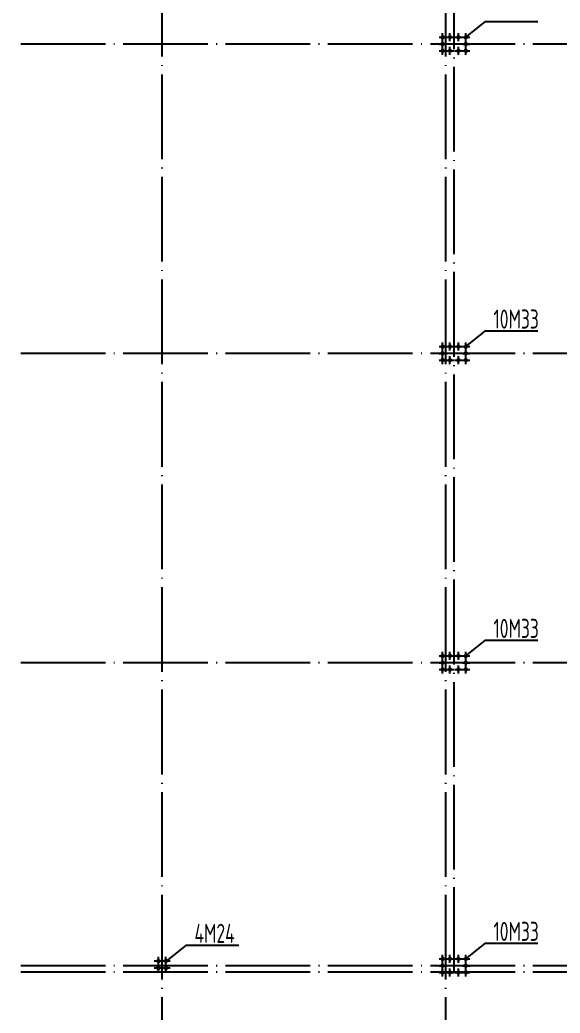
# Model space of a CAD drawing. Extents: x 69728788 to 150163257, y 20675998 to 43663798.
# Drawn here: x 75071560 to 75084325, y 21593783 to 21617223 of the extents above; entities that cross this region are included whole.
import ezdxf

# ---------------------------------------------------------------- set-up
doc = ezdxf.new("R2010")
doc.units = 0
doc.header["$LTSCALE"] = 1000
doc.header["$MEASUREMENT"] = 0
doc.linetypes.add('DOTE', pattern=[2.42, 2, -0.2, 0.02, -0.2])
for name, color, linetype in [('10', 7, 'CONTINUOUS'), ('DOTE', 251, 'DOTE'), ('WALL', 4, 'CONTINUOUS')]:
    doc.layers.add(name, color=color, linetype=linetype)
doc.styles.add('TSSD_Rein', font='atssdeng.shx', dxfattribs={"width": 0.7, "bigfont": 'atssdchn.shx'})

msp = doc.modelspace()

# ---------------------------------------------------------------- linework, layer by layer
at = {"layer": '10'}
for p, q in [((75081547.4, 21616717.8), (75081547.4, 21616907.9)), ((75081547.4, 21616717.8), (75081547.4, 21616907.9)), ((75081547.4, 21616717.8), (75081547.4, 21616907.9)), ((75081547.4, 21616717.8), (75081547.4, 21616907.9)), ((75081722.4, 21616717.8), (75081722.4, 21616907.9)), ((75081722.4, 21616717.8), (75081722.4, 21616907.9)), ((75081722.4, 21616717.8), (75081722.4, 21616907.9)), ((75081722.4, 21616717.8), (75081722.4, 21616907.9)), ((75081922.4, 21616717.8), (75081922.4, 21616907.9)), ((75081922.4, 21616717.8), (75081922.4, 21616907.9)), ((75081922.4, 21616717.8), (75081922.4, 21616907.9)), ((75081922.4, 21616717.8), (75081922.4, 21616907.9)), ((75082097.4, 21616717.8), (75082097.4, 21616907.9)), ((75082097.4, 21616717.8), (75082097.4, 21616907.9)), ((75082097.4, 21616717.8), (75082097.4, 21616907.9)), ((75082097.4, 21616717.8), (75082097.4, 21616907.9)), ((75081465, 21616812.9), (75081561, 21616812.9)), ((75081465, 21616812.9), (75081561, 21616812.9)), ((75081465, 21616812.9), (75081561, 21616812.9)), ((75081465, 21616812.9), (75081561, 21616812.9)), ((75081465, 21616652.9), (75081561, 21616652.9)), ((75081465, 21616652.9), (75081561, 21616652.9)), ((75081465, 21616652.9), (75081561, 21616652.9)), ((75081465, 21616652.9), (75081561, 21616652.9)), ((75081547.4, 21616812.9), (75081643.4, 21616812.9)), ((75081547.4, 21616812.9), (75081643.4, 21616812.9)), ((75081547.4, 21616812.9), (75081643.4, 21616812.9)), ((75081547.4, 21616812.9), (75081643.4, 21616812.9)), ((75081547.4, 21616557.8), (75081547.4, 21616747.9)), ((75081547.4, 21616557.8), (75081547.4, 21616747.9)), ((75081547.4, 21616557.8), (75081547.4, 21616747.9)), ((75081547.4, 21616557.8), (75081547.4, 21616747.9)), ((75081547.4, 21616652.9), (75081643.4, 21616652.9)), ((75081547.4, 21616652.9), (75081643.4, 21616652.9)), ((75081547.4, 21616652.9), (75081643.4, 21616652.9)), ((75081547.4, 21616652.9), (75081643.4, 21616652.9)), ((75081645, 21616812.9), (75081736, 21616812.9)), ((75081645, 21616812.9), (75081736, 21616812.9)), ((75081645, 21616812.9), (75081736, 21616812.9)), ((75081645, 21616812.9), (75081736, 21616812.9)), ((75081722.4, 21616812.9), (75081818.4, 21616812.9)), ((75081722.4, 21616812.9), (75081818.4, 21616812.9)), ((75081722.4, 21616812.9), (75081818.4, 21616812.9)), ((75081722.4, 21616812.9), (75081818.4, 21616812.9)), ((75081840, 21616812.9), (75081936, 21616812.9)), ((75081840, 21616812.9), (75081936, 21616812.9)), ((75081840, 21616812.9), (75081936, 21616812.9)), ((75081840, 21616812.9), (75081936, 21616812.9)), ((75081922.4, 21616812.9), (75082013.4, 21616812.9)), ((75081922.4, 21616812.9), (75082013.4, 21616812.9)), ((75081922.4, 21616812.9), (75082013.4, 21616812.9)), ((75081922.4, 21616812.9), (75082013.4, 21616812.9)), ((75082015, 21616812.9), (75082111, 21616812.9)), ((75082015, 21616812.9), (75082111, 21616812.9)), ((75082015, 21616812.9), (75082111, 21616812.9)), ((75082015, 21616812.9), (75082111, 21616812.9)), ((75082015, 21616652.9), (75082111, 21616652.9)), ((75082015, 21616652.9), (75082111, 21616652.9)), ((75082015, 21616652.9), (75082111, 21616652.9)), ((75082015, 21616652.9), (75082111, 21616652.9)), ((75082097.4, 21616812.9), (75082193.4, 21616812.9)), ((75082097.4, 21616812.9), (75082193.4, 21616812.9)), ((75082097.4, 21616812.9), (75082193.4, 21616812.9)), ((75082097.4, 21616812.9), (75082193.4, 21616812.9)), ((75082097.4, 21616557.8), (75082097.4, 21616747.9)), ((75082097.4, 21616557.8), (75082097.4, 21616747.9)), ((75082097.4, 21616557.8), (75082097.4, 21616747.9)), ((75082097.4, 21616557.8), (75082097.4, 21616747.9)), ((75082097.4, 21616652.9), (75082193.4, 21616652.9)), ((75082097.4, 21616652.9), (75082193.4, 21616652.9)), ((75082097.4, 21616652.9), (75082193.4, 21616652.9)), ((75082097.4, 21616652.9), (75082193.4, 21616652.9)), ((75081465, 21616492.9), (75081561, 21616492.9)), ((75081465, 21616492.9), (75081561, 21616492.9)), ((75081465, 21616492.9), (75081561, 21616492.9)), ((75081465, 21616492.9), (75081561, 21616492.9)), ((75081547.4, 21616397.8), (75081547.4, 21616587.9)), ((75081547.4, 21616397.8), (75081547.4, 21616587.9)), ((75081547.4, 21616397.8), (75081547.4, 21616587.9)), ((75081547.4, 21616397.8), (75081547.4, 21616587.9)), ((75081547.4, 21616492.9), (75081643.4, 21616492.9)), ((75081547.4, 21616492.9), (75081643.4, 21616492.9)), ((75081547.4, 21616492.9), (75081643.4, 21616492.9)), ((75081547.4, 21616492.9), (75081643.4, 21616492.9)), ((75081645, 21616492.9), (75081736, 21616492.9)), ((75081645, 21616492.9), (75081736, 21616492.9)), ((75081645, 21616492.9), (75081736, 21616492.9)), ((75081645, 21616492.9), (75081736, 21616492.9)), ((75081722.4, 21616397.8), (75081722.4, 21616587.9)), ((75081722.4, 21616397.8), (75081722.4, 21616587.9)), ((75081722.4, 21616397.8), (75081722.4, 21616587.9)), ((75081722.4, 21616397.8), (75081722.4, 21616587.9)), ((75081722.4, 21616492.9), (75081818.4, 21616492.9)), ((75081722.4, 21616492.9), (75081818.4, 21616492.9)), ((75081722.4, 21616492.9), (75081818.4, 21616492.9)), ((75081722.4, 21616492.9), (75081818.4, 21616492.9)), ((75081840, 21616492.9), (75081936, 21616492.9)), ((75081840, 21616492.9), (75081936, 21616492.9)), ((75081840, 21616492.9), (75081936, 21616492.9)), ((75081840, 21616492.9), (75081936, 21616492.9)), ((75081922.4, 21616397.8), (75081922.4, 21616587.9)), ((75081922.4, 21616397.8), (75081922.4, 21616587.9)), ((75081922.4, 21616397.8), (75081922.4, 21616587.9)), ((75081922.4, 21616397.8), (75081922.4, 21616587.9)), ((75081922.4, 21616492.9), (75082013.4, 21616492.9)), ((75081922.4, 21616492.9), (75082013.4, 21616492.9)), ((75081922.4, 21616492.9), (75082013.4, 21616492.9)), ((75081922.4, 21616492.9), (75082013.4, 21616492.9)), ((75082015, 21616492.9), (75082111, 21616492.9)), ((75082015, 21616492.9), (75082111, 21616492.9)), ((75082015, 21616492.9), (75082111, 21616492.9)), ((75082015, 21616492.9), (75082111, 21616492.9)), ((75082097.4, 21616397.8), (75082097.4, 21616587.9)), ((75082097.4, 21616397.8), (75082097.4, 21616587.9)), ((75082097.4, 21616397.8), (75082097.4, 21616587.9)), ((75082097.4, 21616397.8), (75082097.4, 21616587.9)), ((75082097.4, 21616492.9), (75082193.4, 21616492.9)), ((75082097.4, 21616492.9), (75082193.4, 21616492.9)), ((75082097.4, 21616492.9), (75082193.4, 21616492.9)), ((75082097.4, 21616492.9), (75082193.4, 21616492.9)), ((75081547.4, 21609417.8), (75081547.4, 21609607.9)), ((75081547.4, 21609417.8), (75081547.4, 21609607.9)), ((75081547.4, 21609417.8), (75081547.4, 21609607.9)), ((75081547.4, 21609417.8), (75081547.4, 21609607.9)), ((75081722.4, 21609417.8), (75081722.4, 21609607.9)), ((75081722.4, 21609417.8), (75081722.4, 21609607.9)), ((75081722.4, 21609417.8), (75081722.4, 21609607.9)), ((75081722.4, 21609417.8), (75081722.4, 21609607.9)), ((75081922.4, 21609417.8), (75081922.4, 21609607.9)), ((75081922.4, 21609417.8), (75081922.4, 21609607.9)), ((75081922.4, 21609417.8), (75081922.4, 21609607.9)), ((75081922.4, 21609417.8), (75081922.4, 21609607.9)), ((75082097.4, 21609417.8), (75082097.4, 21609607.9)), ((75082097.4, 21609417.8), (75082097.4, 21609607.9)), ((75082097.4, 21609417.8), (75082097.4, 21609607.9)), ((75082097.4, 21609417.8), (75082097.4, 21609607.9)), ((75081465, 21609512.9), (75081561, 21609512.9)), ((75081465, 21609512.9), (75081561, 21609512.9)), ((75081465, 21609512.9), (75081561, 21609512.9)), ((75081465, 21609512.9), (75081561, 21609512.9)), ((75081547.4, 21609512.9), (75081643.4, 21609512.9)), ((75081547.4, 21609512.9), (75081643.4, 21609512.9)), ((75081547.4, 21609512.9), (75081643.4, 21609512.9)), ((75081547.4, 21609512.9), (75081643.4, 21609512.9)), ((75081547.4, 21609257.8), (75081547.4, 21609447.9)), ((75081547.4, 21609257.8), (75081547.4, 21609447.9)), ((75081547.4, 21609257.8), (75081547.4, 21609447.9)), ((75081547.4, 21609257.8), (75081547.4, 21609447.9)), ((75081645, 21609512.9), (75081736, 21609512.9)), ((75081645, 21609512.9), (75081736, 21609512.9)), ((75081645, 21609512.9), (75081736, 21609512.9)), ((75081645, 21609512.9), (75081736, 21609512.9)), ((75081722.4, 21609512.9), (75081818.4, 21609512.9)), ((75081722.4, 21609512.9), (75081818.4, 21609512.9)), ((75081722.4, 21609512.9), (75081818.4, 21609512.9)), ((75081722.4, 21609512.9), (75081818.4, 21609512.9)), ((75081840, 21609512.9), (75081936, 21609512.9)), ((75081840, 21609512.9), (75081936, 21609512.9)), ((75081840, 21609512.9), (75081936, 21609512.9)), ((75081840, 21609512.9), (75081936, 21609512.9)), ((75081922.4, 21609512.9), (75082013.4, 21609512.9)), ((75081922.4, 21609512.9), (75082013.4, 21609512.9)), ((75081922.4, 21609512.9), (75082013.4, 21609512.9)), ((75081922.4, 21609512.9), (75082013.4, 21609512.9)), ((75082015, 21609512.9), (75082111, 21609512.9)), ((75082015, 21609512.9), (75082111, 21609512.9)), ((75082015, 21609512.9), (75082111, 21609512.9)), ((75082015, 21609512.9), (75082111, 21609512.9)), ((75082097.4, 21609512.9), (75082193.4, 21609512.9)), ((75082097.4, 21609512.9), (75082193.4, 21609512.9)), ((75082097.4, 21609512.9), (75082193.4, 21609512.9)), ((75082097.4, 21609512.9), (75082193.4, 21609512.9)), ((75082097.4, 21609257.8), (75082097.4, 21609447.9)), ((75082097.4, 21609257.8), (75082097.4, 21609447.9)), ((75082097.4, 21609257.8), (75082097.4, 21609447.9)), ((75082097.4, 21609257.8), (75082097.4, 21609447.9)), ((75081465, 21609352.9), (75081561, 21609352.9)), ((75081465, 21609352.9), (75081561, 21609352.9)), ((75081465, 21609352.9), (75081561, 21609352.9)), ((75081465, 21609352.9), (75081561, 21609352.9)), ((75081465, 21609192.9), (75081561, 21609192.9)), ((75081465, 21609192.9), (75081561, 21609192.9)), ((75081465, 21609192.9), (75081561, 21609192.9)), ((75081465, 21609192.9), (75081561, 21609192.9)), ((75081547.4, 21609352.9), (75081643.4, 21609352.9)), ((75081547.4, 21609352.9), (75081643.4, 21609352.9)), ((75081547.4, 21609352.9), (75081643.4, 21609352.9)), ((75081547.4, 21609352.9), (75081643.4, 21609352.9)), ((75081547.4, 21609097.8), (75081547.4, 21609287.9)), ((75081547.4, 21609097.8), (75081547.4, 21609287.9)), ((75081547.4, 21609097.8), (75081547.4, 21609287.9)), ((75081547.4, 21609097.8), (75081547.4, 21609287.9)), ((75081547.4, 21609192.9), (75081643.4, 21609192.9)), ((75081547.4, 21609192.9), (75081643.4, 21609192.9)), ((75081547.4, 21609192.9), (75081643.4, 21609192.9)), ((75081547.4, 21609192.9), (75081643.4, 21609192.9)), ((75081645, 21609192.9), (75081736, 21609192.9)), ((75081645, 21609192.9), (75081736, 21609192.9)), ((75081645, 21609192.9), (75081736, 21609192.9)), ((75081645, 21609192.9), (75081736, 21609192.9)), ((75081722.4, 21609097.8), (75081722.4, 21609287.9)), ((75081722.4, 21609097.8), (75081722.4, 21609287.9)), ((75081722.4, 21609097.8), (75081722.4, 21609287.9)), ((75081722.4, 21609097.8), (75081722.4, 21609287.9)), ((75081722.4, 21609192.9), (75081818.4, 21609192.9)), ((75081722.4, 21609192.9), (75081818.4, 21609192.9)), ((75081722.4, 21609192.9), (75081818.4, 21609192.9)), ((75081722.4, 21609192.9), (75081818.4, 21609192.9)), ((75081840, 21609192.9), (75081936, 21609192.9)), ((75081840, 21609192.9), (75081936, 21609192.9)), ((75081840, 21609192.9), (75081936, 21609192.9)), ((75081840, 21609192.9), (75081936, 21609192.9)), ((75081922.4, 21609097.8), (75081922.4, 21609287.9)), ((75081922.4, 21609097.8), (75081922.4, 21609287.9)), ((75081922.4, 21609097.8), (75081922.4, 21609287.9)), ((75081922.4, 21609097.8), (75081922.4, 21609287.9)), ((75081922.4, 21609192.9), (75082013.4, 21609192.9)), ((75081922.4, 21609192.9), (75082013.4, 21609192.9)), ((75081922.4, 21609192.9), (75082013.4, 21609192.9)), ((75081922.4, 21609192.9), (75082013.4, 21609192.9)), ((75082015, 21609352.9), (75082111, 21609352.9)), ((75082015, 21609352.9), (75082111, 21609352.9)), ((75082015, 21609352.9), (75082111, 21609352.9)), ((75082015, 21609352.9), (75082111, 21609352.9)), ((75082015, 21609192.9), (75082111, 21609192.9)), ((75082015, 21609192.9), (75082111, 21609192.9)), ((75082015, 21609192.9), (75082111, 21609192.9)), ((75082015, 21609192.9), (75082111, 21609192.9)), ((75082097.4, 21609352.9), (75082193.4, 21609352.9)), ((75082097.4, 21609352.9), (75082193.4, 21609352.9)), ((75082097.4, 21609352.9), (75082193.4, 21609352.9)), ((75082097.4, 21609352.9), (75082193.4, 21609352.9)), ((75082097.4, 21609097.8), (75082097.4, 21609287.9)), ((75082097.4, 21609097.8), (75082097.4, 21609287.9)), ((75082097.4, 21609097.8), (75082097.4, 21609287.9)), ((75082097.4, 21609097.8), (75082097.4, 21609287.9)), ((75082097.4, 21609192.9), (75082193.4, 21609192.9)), ((75082097.4, 21609192.9), (75082193.4, 21609192.9)), ((75082097.4, 21609192.9), (75082193.4, 21609192.9)), ((75082097.4, 21609192.9), (75082193.4, 21609192.9)), ((75081465, 21602212.9), (75081561, 21602212.9)), ((75081465, 21602212.9), (75081561, 21602212.9)), ((75081465, 21602212.9), (75081561, 21602212.9)), ((75081465, 21602212.9), (75081561, 21602212.9)), ((75081547.4, 21602117.8), (75081547.4, 21602307.9)), ((75081547.4, 21602117.8), (75081547.4, 21602307.9)), ((75081547.4, 21602117.8), (75081547.4, 21602307.9)), ((75081547.4, 21602117.8), (75081547.4, 21602307.9)), ((75081547.4, 21602212.9), (75081643.4, 21602212.9)), ((75081547.4, 21602212.9), (75081643.4, 21602212.9)), ((75081547.4, 21602212.9), (75081643.4, 21602212.9)), ((75081547.4, 21602212.9), (75081643.4, 21602212.9)), ((75081547.4, 21601957.8), (75081547.4, 21602147.9)), ((75081547.4, 21601957.8), (75081547.4, 21602147.9)), ((75081547.4, 21601957.8), (75081547.4, 21602147.9)), ((75081547.4, 21601957.8), (75081547.4, 21602147.9)), ((75081645, 21602212.9), (75081736, 21602212.9)), ((75081645, 21602212.9), (75081736, 21602212.9)), ((75081645, 21602212.9), (75081736, 21602212.9)), ((75081645, 21602212.9), (75081736, 21602212.9)), ((75081722.4, 21602117.8), (75081722.4, 21602307.9)), ((75081722.4, 21602117.8), (75081722.4, 21602307.9)), ((75081722.4, 21602117.8), (75081722.4, 21602307.9)), ((75081722.4, 21602117.8), (75081722.4, 21602307.9)), ((75081722.4, 21602212.9), (75081818.4, 21602212.9)), ((75081722.4, 21602212.9), (75081818.4, 21602212.9)), ((75081722.4, 21602212.9), (75081818.4, 21602212.9)), ((75081722.4, 21602212.9), (75081818.4, 21602212.9)), ((75081840, 21602212.9), (75081936, 21602212.9)), ((75081840, 21602212.9), (75081936, 21602212.9)), ((75081840, 21602212.9), (75081936, 21602212.9)), ((75081840, 21602212.9), (75081936, 21602212.9)), ((75081922.4, 21602117.8), (75081922.4, 21602307.9)), ((75081922.4, 21602117.8), (75081922.4, 21602307.9)), ((75081922.4, 21602117.8), (75081922.4, 21602307.9)), ((75081922.4, 21602117.8), (75081922.4, 21602307.9)), ((75081922.4, 21602212.9), (75082013.4, 21602212.9)), ((75081922.4, 21602212.9), (75082013.4, 21602212.9)), ((75081922.4, 21602212.9), (75082013.4, 21602212.9)), ((75081922.4, 21602212.9), (75082013.4, 21602212.9)), ((75082015, 21602212.9), (75082111, 21602212.9)), ((75082015, 21602212.9), (75082111, 21602212.9)), ((75082015, 21602212.9), (75082111, 21602212.9)), ((75082015, 21602212.9), (75082111, 21602212.9)), ((75082097.4, 21602117.8), (75082097.4, 21602307.9)), ((75082097.4, 21602117.8), (75082097.4, 21602307.9)), ((75082097.4, 21602117.8), (75082097.4, 21602307.9)), ((75082097.4, 21602117.8), (75082097.4, 21602307.9)), ((75082097.4, 21602212.9), (75082193.4, 21602212.9)), ((75082097.4, 21602212.9), (75082193.4, 21602212.9)), ((75082097.4, 21602212.9), (75082193.4, 21602212.9)), ((75082097.4, 21602212.9), (75082193.4, 21602212.9)), ((75082097.4, 21601957.8), (75082097.4, 21602147.9)), ((75082097.4, 21601957.8), (75082097.4, 21602147.9)), ((75082097.4, 21601957.8), (75082097.4, 21602147.9)), ((75082097.4, 21601957.8), (75082097.4, 21602147.9)), ((75081465, 21602052.9), (75081561, 21602052.9)), ((75081465, 21602052.9), (75081561, 21602052.9)), ((75081465, 21602052.9), (75081561, 21602052.9)), ((75081465, 21602052.9), (75081561, 21602052.9)), ((75081465, 21601892.9), (75081561, 21601892.9)), ((75081465, 21601892.9), (75081561, 21601892.9)), ((75081465, 21601892.9), (75081561, 21601892.9)), ((75081465, 21601892.9), (75081561, 21601892.9)), ((75081547.4, 21602052.9), (75081643.4, 21602052.9)), ((75081547.4, 21602052.9), (75081643.4, 21602052.9)), ((75081547.4, 21602052.9), (75081643.4, 21602052.9)), ((75081547.4, 21602052.9), (75081643.4, 21602052.9)), ((75081547.4, 21601797.8), (75081547.4, 21601987.9)), ((75081547.4, 21601797.8), (75081547.4, 21601987.9)), ((75081547.4, 21601797.8), (75081547.4, 21601987.9)), ((75081547.4, 21601797.8), (75081547.4, 21601987.9)), ((75081547.4, 21601892.9), (75081643.4, 21601892.9)), ((75081547.4, 21601892.9), (75081643.4, 21601892.9)), ((75081547.4, 21601892.9), (75081643.4, 21601892.9)), ((75081547.4, 21601892.9), (75081643.4, 21601892.9)), ((75081645, 21601892.9), (75081736, 21601892.9)), ((75081645, 21601892.9), (75081736, 21601892.9)), ((75081645, 21601892.9), (75081736, 21601892.9)), ((75081645, 21601892.9), (75081736, 21601892.9)), ((75081722.4, 21601797.8), (75081722.4, 21601987.9)), ((75081722.4, 21601797.8), (75081722.4, 21601987.9)), ((75081722.4, 21601797.8), (75081722.4, 21601987.9)), ((75081722.4, 21601797.8), (75081722.4, 21601987.9)), ((75081722.4, 21601892.9), (75081818.4, 21601892.9)), ((75081722.4, 21601892.9), (75081818.4, 21601892.9)), ((75081722.4, 21601892.9), (75081818.4, 21601892.9)), ((75081722.4, 21601892.9), (75081818.4, 21601892.9)), ((75081840, 21601892.9), (75081936, 21601892.9)), ((75081840, 21601892.9), (75081936, 21601892.9)), ((75081840, 21601892.9), (75081936, 21601892.9)), ((75081840, 21601892.9), (75081936, 21601892.9)), ((75081922.4, 21601797.8), (75081922.4, 21601987.9)), ((75081922.4, 21601797.8), (75081922.4, 21601987.9)), ((75081922.4, 21601797.8), (75081922.4, 21601987.9)), ((75081922.4, 21601797.8), (75081922.4, 21601987.9)), ((75081922.4, 21601892.9), (75082013.4, 21601892.9)), ((75081922.4, 21601892.9), (75082013.4, 21601892.9)), ((75081922.4, 21601892.9), (75082013.4, 21601892.9)), ((75081922.4, 21601892.9), (75082013.4, 21601892.9)), ((75082015, 21602052.9), (75082111, 21602052.9)), ((75082015, 21602052.9), (75082111, 21602052.9)), ((75082015, 21602052.9), (75082111, 21602052.9)), ((75082015, 21602052.9), (75082111, 21602052.9)), ((75082015, 21601892.9), (75082111, 21601892.9)), ((75082015, 21601892.9), (75082111, 21601892.9)), ((75082015, 21601892.9), (75082111, 21601892.9)), ((75082015, 21601892.9), (75082111, 21601892.9)), ((75082097.4, 21602052.9), (75082193.4, 21602052.9)), ((75082097.4, 21602052.9), (75082193.4, 21602052.9)), ((75082097.4, 21602052.9), (75082193.4, 21602052.9)), ((75082097.4, 21602052.9), (75082193.4, 21602052.9)), ((75082097.4, 21601797.8), (75082097.4, 21601987.9)), ((75082097.4, 21601797.8), (75082097.4, 21601987.9)), ((75082097.4, 21601797.8), (75082097.4, 21601987.9)), ((75082097.4, 21601797.8), (75082097.4, 21601987.9)), ((75082097.4, 21601892.9), (75082193.4, 21601892.9)), ((75082097.4, 21601892.9), (75082193.4, 21601892.9)), ((75082097.4, 21601892.9), (75082193.4, 21601892.9)), ((75082097.4, 21601892.9), (75082193.4, 21601892.9)), ((75074832.4, 21594917.8), (75074832.4, 21595107.9)), ((75074832.4, 21594917.8), (75074832.4, 21595107.9)), ((75074832.4, 21594917.8), (75074832.4, 21595107.9)), ((75074832.4, 21594917.8), (75074832.4, 21595107.9)), ((75075012.4, 21594917.8), (75075012.4, 21595107.9)), ((75075012.4, 21594917.8), (75075012.4, 21595107.9)), ((75075012.4, 21594917.8), (75075012.4, 21595107.9)), ((75075012.4, 21594917.8), (75075012.4, 21595107.9)), ((75081465, 21595062.9), (75081561, 21595062.9)), ((75081465, 21595062.9), (75081561, 21595062.9)), ((75081465, 21595062.9), (75081561, 21595062.9)), ((75081465, 21595062.9), (75081561, 21595062.9)), ((75081547.4, 21594967.8), (75081547.4, 21595157.9)), ((75081547.4, 21594967.8), (75081547.4, 21595157.9)), ((75081547.4, 21594967.8), (75081547.4, 21595157.9)), ((75081547.4, 21594967.8), (75081547.4, 21595157.9)), ((75081547.4, 21595062.9), (75081643.4, 21595062.9)), ((75081547.4, 21595062.9), (75081643.4, 21595062.9)), ((75081547.4, 21595062.9), (75081643.4, 21595062.9)), ((75081547.4, 21595062.9), (75081643.4, 21595062.9)), ((75081645, 21595062.9), (75081736, 21595062.9)), ((75081645, 21595062.9), (75081736, 21595062.9)), ((75081645, 21595062.9), (75081736, 21595062.9)), ((75081645, 21595062.9), (75081736, 21595062.9)), ((75081722.4, 21594967.8), (75081722.4, 21595157.9)), ((75081722.4, 21594967.8), (75081722.4, 21595157.9)), ((75081722.4, 21594967.8), (75081722.4, 21595157.9)), ((75081722.4, 21594967.8), (75081722.4, 21595157.9)), ((75081722.4, 21595062.9), (75081818.4, 21595062.9)), ((75081722.4, 21595062.9), (75081818.4, 21595062.9)), ((75081722.4, 21595062.9), (75081818.4, 21595062.9)), ((75081722.4, 21595062.9), (75081818.4, 21595062.9)), ((75081840, 21595062.9), (75081936, 21595062.9)), ((75081840, 21595062.9), (75081936, 21595062.9)), ((75081840, 21595062.9), (75081936, 21595062.9)), ((75081840, 21595062.9), (75081936, 21595062.9)), ((75081922.4, 21594967.8), (75081922.4, 21595157.9)), ((75081922.4, 21594967.8), (75081922.4, 21595157.9)), ((75081922.4, 21594967.8), (75081922.4, 21595157.9)), ((75081922.4, 21594967.8), (75081922.4, 21595157.9)), ((75081922.4, 21595062.9), (75082013.4, 21595062.9)), ((75081922.4, 21595062.9), (75082013.4, 21595062.9)), ((75081922.4, 21595062.9), (75082013.4, 21595062.9)), ((75081922.4, 21595062.9), (75082013.4, 21595062.9)), ((75082015, 21595062.9), (75082111, 21595062.9)), ((75082015, 21595062.9), (75082111, 21595062.9)), ((75082015, 21595062.9), (75082111, 21595062.9)), ((75082015, 21595062.9), (75082111, 21595062.9)), ((75082097.4, 21594967.8), (75082097.4, 21595157.9)), ((75082097.4, 21594967.8), (75082097.4, 21595157.9)), ((75082097.4, 21594967.8), (75082097.4, 21595157.9)), ((75082097.4, 21594967.8), (75082097.4, 21595157.9)), ((75082097.4, 21595062.9), (75082193.4, 21595062.9)), ((75082097.4, 21595062.9), (75082193.4, 21595062.9)), ((75082097.4, 21595062.9), (75082193.4, 21595062.9)), ((75082097.4, 21595062.9), (75082193.4, 21595062.9)), ((75074832.4, 21595012.9), (75074736.4, 21595012.9)), ((75074832.4, 21595012.9), (75074736.4, 21595012.9)), ((75074832.4, 21595012.9), (75074736.4, 21595012.9)), ((75074832.4, 21595012.9), (75074736.4, 21595012.9)), ((75074832.4, 21594842.9), (75074736.4, 21594842.9)), ((75074832.4, 21594842.9), (75074736.4, 21594842.9)), ((75074832.4, 21594842.9), (75074736.4, 21594842.9)), ((75074832.4, 21594842.9), (75074736.4, 21594842.9)), ((75074928.4, 21595012.9), (75074832.4, 21595012.9)), ((75074832.4, 21594747.8), (75074832.4, 21594937.9)), ((75074832.4, 21594747.8), (75074832.4, 21594937.9)), ((75074832.4, 21594747.8), (75074832.4, 21594937.9)), ((75074832.4, 21594747.8), (75074832.4, 21594937.9)), ((75074928.4, 21594842.9), (75074832.4, 21594842.9)), ((75075012.4, 21595012.9), (75074916.4, 21595012.9)), ((75075012.4, 21595012.9), (75074916.4, 21595012.9)), ((75075012.4, 21595012.9), (75074916.4, 21595012.9)), ((75075012.4, 21595012.9), (75074916.4, 21595012.9)), ((75075012.4, 21594842.9), (75074916.4, 21594842.9)), ((75075012.4, 21594842.9), (75074916.4, 21594842.9)), ((75075012.4, 21594842.9), (75074916.4, 21594842.9)), ((75075012.4, 21594842.9), (75074916.4, 21594842.9)), ((75075108.4, 21595012.9), (75075012.4, 21595012.9)), ((75075012.4, 21594747.8), (75075012.4, 21594937.9)), ((75075012.4, 21594747.8), (75075012.4, 21594937.9)), ((75075012.4, 21594747.8), (75075012.4, 21594937.9)), ((75075012.4, 21594747.8), (75075012.4, 21594937.9)), ((75075108.4, 21594842.9), (75075012.4, 21594842.9)), ((75081465, 21594902.9), (75081561, 21594902.9)), ((75081465, 21594902.9), (75081561, 21594902.9)), ((75081465, 21594902.9), (75081561, 21594902.9)), ((75081465, 21594902.9), (75081561, 21594902.9)), ((75081547.4, 21594807.8), (75081547.4, 21594997.9)), ((75081547.4, 21594807.8), (75081547.4, 21594997.9)), ((75081547.4, 21594807.8), (75081547.4, 21594997.9)), ((75081547.4, 21594807.8), (75081547.4, 21594997.9)), ((75081547.4, 21594902.9), (75081643.4, 21594902.9)), ((75081547.4, 21594902.9), (75081643.4, 21594902.9)), ((75081547.4, 21594902.9), (75081643.4, 21594902.9)), ((75081547.4, 21594902.9), (75081643.4, 21594902.9)), ((75081547.4, 21594647.8), (75081547.4, 21594837.9)), ((75081547.4, 21594647.8), (75081547.4, 21594837.9)), ((75081547.4, 21594647.8), (75081547.4, 21594837.9)), ((75081547.4, 21594647.8), (75081547.4, 21594837.9)), ((75081722.4, 21594647.8), (75081722.4, 21594837.9)), ((75081722.4, 21594647.8), (75081722.4, 21594837.9)), ((75081722.4, 21594647.8), (75081722.4, 21594837.9)), ((75081722.4, 21594647.8), (75081722.4, 21594837.9)), ((75081922.4, 21594647.8), (75081922.4, 21594837.9)), ((75081922.4, 21594647.8), (75081922.4, 21594837.9)), ((75081922.4, 21594647.8), (75081922.4, 21594837.9)), ((75081922.4, 21594647.8), (75081922.4, 21594837.9)), ((75082015, 21594902.9), (75082111, 21594902.9)), ((75082015, 21594902.9), (75082111, 21594902.9)), ((75082015, 21594902.9), (75082111, 21594902.9)), ((75082015, 21594902.9), (75082111, 21594902.9)), ((75082097.4, 21594807.8), (75082097.4, 21594997.9)), ((75082097.4, 21594807.8), (75082097.4, 21594997.9)), ((75082097.4, 21594807.8), (75082097.4, 21594997.9)), ((75082097.4, 21594807.8), (75082097.4, 21594997.9)), ((75082097.4, 21594902.9), (75082193.4, 21594902.9)), ((75082097.4, 21594902.9), (75082193.4, 21594902.9)), ((75082097.4, 21594902.9), (75082193.4, 21594902.9)), ((75082097.4, 21594902.9), (75082193.4, 21594902.9)), ((75082097.4, 21594647.8), (75082097.4, 21594837.9)), ((75082097.4, 21594647.8), (75082097.4, 21594837.9)), ((75082097.4, 21594647.8), (75082097.4, 21594837.9)), ((75082097.4, 21594647.8), (75082097.4, 21594837.9)), ((75081465, 21594742.9), (75081561, 21594742.9)), ((75081465, 21594742.9), (75081561, 21594742.9)), ((75081465, 21594742.9), (75081561, 21594742.9)), ((75081465, 21594742.9), (75081561, 21594742.9)), ((75081547.4, 21594742.9), (75081643.4, 21594742.9)), ((75081547.4, 21594742.9), (75081643.4, 21594742.9)), ((75081547.4, 21594742.9), (75081643.4, 21594742.9)), ((75081547.4, 21594742.9), (75081643.4, 21594742.9)), ((75081645, 21594742.9), (75081736, 21594742.9)), ((75081645, 21594742.9), (75081736, 21594742.9)), ((75081645, 21594742.9), (75081736, 21594742.9)), ((75081645, 21594742.9), (75081736, 21594742.9)), ((75081722.4, 21594742.9), (75081818.4, 21594742.9)), ((75081722.4, 21594742.9), (75081818.4, 21594742.9)), ((75081722.4, 21594742.9), (75081818.4, 21594742.9)), ((75081722.4, 21594742.9), (75081818.4, 21594742.9)), ((75081840, 21594742.9), (75081936, 21594742.9)), ((75081840, 21594742.9), (75081936, 21594742.9)), ((75081840, 21594742.9), (75081936, 21594742.9)), ((75081840, 21594742.9), (75081936, 21594742.9)), ((75081922.4, 21594742.9), (75082013.4, 21594742.9)), ((75081922.4, 21594742.9), (75082013.4, 21594742.9)), ((75081922.4, 21594742.9), (75082013.4, 21594742.9)), ((75081922.4, 21594742.9), (75082013.4, 21594742.9)), ((75082015, 21594742.9), (75082111, 21594742.9)), ((75082015, 21594742.9), (75082111, 21594742.9)), ((75082015, 21594742.9), (75082111, 21594742.9)), ((75082015, 21594742.9), (75082111, 21594742.9)), ((75082097.4, 21594742.9), (75082193.4, 21594742.9)), ((75082097.4, 21594742.9), (75082193.4, 21594742.9)), ((75082097.4, 21594742.9), (75082193.4, 21594742.9)), ((75082097.4, 21594742.9), (75082193.4, 21594742.9))]:
    msp.add_line(p, q, dxfattribs=at)
at = {"layer": '10', "const_width": 51.2}
for points in [[(75081547.4, 21616838.5, -1), (75081547.4, 21616787.3, -1), (75081547.4, 21616838.5)], [(75081547.4, 21616838.5, -1), (75081547.4, 21616787.3, -1), (75081547.4, 21616838.5)], [(75081547.4, 21616838.5, -1), (75081547.4, 21616787.3, -1), (75081547.4, 21616838.5)], [(75081547.4, 21616838.5, -1), (75081547.4, 21616787.3, -1), (75081547.4, 21616838.5)], [(75081722.4, 21616838.5, -1), (75081722.4, 21616787.3, -1), (75081722.4, 21616838.5)], [(75081722.4, 21616838.5, -1), (75081722.4, 21616787.3, -1), (75081722.4, 21616838.5)], [(75081722.4, 21616838.5, -1), (75081722.4, 21616787.3, -1), (75081722.4, 21616838.5)], [(75081722.4, 21616838.5, -1), (75081722.4, 21616787.3, -1), (75081722.4, 21616838.5)], [(75081922.4, 21616838.5, -1), (75081922.4, 21616787.3, -1), (75081922.4, 21616838.5)], [(75081922.4, 21616838.5, -1), (75081922.4, 21616787.3, -1), (75081922.4, 21616838.5)], [(75081922.4, 21616838.5, -1), (75081922.4, 21616787.3, -1), (75081922.4, 21616838.5)], [(75081922.4, 21616838.5, -1), (75081922.4, 21616787.3, -1), (75081922.4, 21616838.5)], [(75082097.4, 21616838.5, -1), (75082097.4, 21616787.3, -1), (75082097.4, 21616838.5)], [(75082097.4, 21616838.5, -1), (75082097.4, 21616787.3, -1), (75082097.4, 21616838.5)], [(75082097.4, 21616838.5, -1), (75082097.4, 21616787.3, -1), (75082097.4, 21616838.5)], [(75082097.4, 21616838.5, -1), (75082097.4, 21616787.3, -1), (75082097.4, 21616838.5)], [(75081547.4, 21616678.5, -1), (75081547.4, 21616627.3, -1), (75081547.4, 21616678.5)], [(75081547.4, 21616678.5, -1), (75081547.4, 21616627.3, -1), (75081547.4, 21616678.5)], [(75081547.4, 21616678.5, -1), (75081547.4, 21616627.3, -1), (75081547.4, 21616678.5)], [(75081547.4, 21616678.5, -1), (75081547.4, 21616627.3, -1), (75081547.4, 21616678.5)], [(75082097.4, 21616678.5, -1), (75082097.4, 21616627.3, -1), (75082097.4, 21616678.5)], [(75082097.4, 21616678.5, -1), (75082097.4, 21616627.3, -1), (75082097.4, 21616678.5)], [(75082097.4, 21616678.5, -1), (75082097.4, 21616627.3, -1), (75082097.4, 21616678.5)], [(75082097.4, 21616678.5, -1), (75082097.4, 21616627.3, -1), (75082097.4, 21616678.5)], [(75081547.4, 21616518.5, -1), (75081547.4, 21616467.3, -1), (75081547.4, 21616518.5)], [(75081547.4, 21616518.5, -1), (75081547.4, 21616467.3, -1), (75081547.4, 21616518.5)], [(75081547.4, 21616518.5, -1), (75081547.4, 21616467.3, -1), (75081547.4, 21616518.5)], [(75081547.4, 21616518.5, -1), (75081547.4, 21616467.3, -1), (75081547.4, 21616518.5)], [(75081722.4, 21616518.5, -1), (75081722.4, 21616467.3, -1), (75081722.4, 21616518.5)], [(75081722.4, 21616518.5, -1), (75081722.4, 21616467.3, -1), (75081722.4, 21616518.5)], [(75081722.4, 21616518.5, -1), (75081722.4, 21616467.3, -1), (75081722.4, 21616518.5)], [(75081722.4, 21616518.5, -1), (75081722.4, 21616467.3, -1), (75081722.4, 21616518.5)], [(75081922.4, 21616518.5, -1), (75081922.4, 21616467.3, -1), (75081922.4, 21616518.5)], [(75081922.4, 21616518.5, -1), (75081922.4, 21616467.3, -1), (75081922.4, 21616518.5)], [(75081922.4, 21616518.5, -1), (75081922.4, 21616467.3, -1), (75081922.4, 21616518.5)], [(75081922.4, 21616518.5, -1), (75081922.4, 21616467.3, -1), (75081922.4, 21616518.5)], [(75082097.4, 21616518.5, -1), (75082097.4, 21616467.3, -1), (75082097.4, 21616518.5)], [(75082097.4, 21616518.5, -1), (75082097.4, 21616467.3, -1), (75082097.4, 21616518.5)], [(75082097.4, 21616518.5, -1), (75082097.4, 21616467.3, -1), (75082097.4, 21616518.5)], [(75082097.4, 21616518.5, -1), (75082097.4, 21616467.3, -1), (75082097.4, 21616518.5)], [(75081547.4, 21609538.5, -1), (75081547.4, 21609487.3, -1), (75081547.4, 21609538.5)], [(75081547.4, 21609538.5, -1), (75081547.4, 21609487.3, -1), (75081547.4, 21609538.5)], [(75081547.4, 21609538.5, -1), (75081547.4, 21609487.3, -1), (75081547.4, 21609538.5)], [(75081547.4, 21609538.5, -1), (75081547.4, 21609487.3, -1), (75081547.4, 21609538.5)], [(75081547.4, 21609378.5, -1), (75081547.4, 21609327.3, -1), (75081547.4, 21609378.5)], [(75081547.4, 21609378.5, -1), (75081547.4, 21609327.3, -1), (75081547.4, 21609378.5)], [(75081547.4, 21609378.5, -1), (75081547.4, 21609327.3, -1), (75081547.4, 21609378.5)], [(75081547.4, 21609378.5, -1), (75081547.4, 21609327.3, -1), (75081547.4, 21609378.5)], [(75081722.4, 21609538.5, -1), (75081722.4, 21609487.3, -1), (75081722.4, 21609538.5)], [(75081722.4, 21609538.5, -1), (75081722.4, 21609487.3, -1), (75081722.4, 21609538.5)], [(75081722.4, 21609538.5, -1), (75081722.4, 21609487.3, -1), (75081722.4, 21609538.5)], [(75081722.4, 21609538.5, -1), (75081722.4, 21609487.3, -1), (75081722.4, 21609538.5)], [(75081922.4, 21609538.5, -1), (75081922.4, 21609487.3, -1), (75081922.4, 21609538.5)], [(75081922.4, 21609538.5, -1), (75081922.4, 21609487.3, -1), (75081922.4, 21609538.5)], [(75081922.4, 21609538.5, -1), (75081922.4, 21609487.3, -1), (75081922.4, 21609538.5)], [(75081922.4, 21609538.5, -1), (75081922.4, 21609487.3, -1), (75081922.4, 21609538.5)], [(75082097.4, 21609538.5, -1), (75082097.4, 21609487.3, -1), (75082097.4, 21609538.5)], [(75082097.4, 21609538.5, -1), (75082097.4, 21609487.3, -1), (75082097.4, 21609538.5)], [(75082097.4, 21609538.5, -1), (75082097.4, 21609487.3, -1), (75082097.4, 21609538.5)], [(75082097.4, 21609538.5, -1), (75082097.4, 21609487.3, -1), (75082097.4, 21609538.5)], [(75082097.4, 21609378.5, -1), (75082097.4, 21609327.3, -1), (75082097.4, 21609378.5)], [(75082097.4, 21609378.5, -1), (75082097.4, 21609327.3, -1), (75082097.4, 21609378.5)], [(75082097.4, 21609378.5, -1), (75082097.4, 21609327.3, -1), (75082097.4, 21609378.5)], [(75082097.4, 21609378.5, -1), (75082097.4, 21609327.3, -1), (75082097.4, 21609378.5)], [(75081547.4, 21609218.5, -1), (75081547.4, 21609167.3, -1), (75081547.4, 21609218.5)], [(75081547.4, 21609218.5, -1), (75081547.4, 21609167.3, -1), (75081547.4, 21609218.5)], [(75081547.4, 21609218.5, -1), (75081547.4, 21609167.3, -1), (75081547.4, 21609218.5)], [(75081547.4, 21609218.5, -1), (75081547.4, 21609167.3, -1), (75081547.4, 21609218.5)], [(75081722.4, 21609218.5, -1), (75081722.4, 21609167.3, -1), (75081722.4, 21609218.5)], [(75081722.4, 21609218.5, -1), (75081722.4, 21609167.3, -1), (75081722.4, 21609218.5)], [(75081722.4, 21609218.5, -1), (75081722.4, 21609167.3, -1), (75081722.4, 21609218.5)], [(75081722.4, 21609218.5, -1), (75081722.4, 21609167.3, -1), (75081722.4, 21609218.5)], [(75081922.4, 21609218.5, -1), (75081922.4, 21609167.3, -1), (75081922.4, 21609218.5)], [(75081922.4, 21609218.5, -1), (75081922.4, 21609167.3, -1), (75081922.4, 21609218.5)], [(75081922.4, 21609218.5, -1), (75081922.4, 21609167.3, -1), (75081922.4, 21609218.5)], [(75081922.4, 21609218.5, -1), (75081922.4, 21609167.3, -1), (75081922.4, 21609218.5)], [(75082097.4, 21609218.5, -1), (75082097.4, 21609167.3, -1), (75082097.4, 21609218.5)], [(75082097.4, 21609218.5, -1), (75082097.4, 21609167.3, -1), (75082097.4, 21609218.5)], [(75082097.4, 21609218.5, -1), (75082097.4, 21609167.3, -1), (75082097.4, 21609218.5)], [(75082097.4, 21609218.5, -1), (75082097.4, 21609167.3, -1), (75082097.4, 21609218.5)], [(75081547.4, 21602238.5, -1), (75081547.4, 21602187.3, -1), (75081547.4, 21602238.5)], [(75081547.4, 21602238.5, -1), (75081547.4, 21602187.3, -1), (75081547.4, 21602238.5)], [(75081547.4, 21602238.5, -1), (75081547.4, 21602187.3, -1), (75081547.4, 21602238.5)], [(75081547.4, 21602238.5, -1), (75081547.4, 21602187.3, -1), (75081547.4, 21602238.5)], [(75081547.4, 21602078.5, -1), (75081547.4, 21602027.3, -1), (75081547.4, 21602078.5)], [(75081547.4, 21602078.5, -1), (75081547.4, 21602027.3, -1), (75081547.4, 21602078.5)], [(75081547.4, 21602078.5, -1), (75081547.4, 21602027.3, -1), (75081547.4, 21602078.5)], [(75081547.4, 21602078.5, -1), (75081547.4, 21602027.3, -1), (75081547.4, 21602078.5)], [(75081722.4, 21602238.5, -1), (75081722.4, 21602187.3, -1), (75081722.4, 21602238.5)], [(75081722.4, 21602238.5, -1), (75081722.4, 21602187.3, -1), (75081722.4, 21602238.5)], [(75081722.4, 21602238.5, -1), (75081722.4, 21602187.3, -1), (75081722.4, 21602238.5)], [(75081722.4, 21602238.5, -1), (75081722.4, 21602187.3, -1), (75081722.4, 21602238.5)], [(75081922.4, 21602238.5, -1), (75081922.4, 21602187.3, -1), (75081922.4, 21602238.5)], [(75081922.4, 21602238.5, -1), (75081922.4, 21602187.3, -1), (75081922.4, 21602238.5)], [(75081922.4, 21602238.5, -1), (75081922.4, 21602187.3, -1), (75081922.4, 21602238.5)], [(75081922.4, 21602238.5, -1), (75081922.4, 21602187.3, -1), (75081922.4, 21602238.5)], [(75082097.4, 21602238.5, -1), (75082097.4, 21602187.3, -1), (75082097.4, 21602238.5)], [(75082097.4, 21602238.5, -1), (75082097.4, 21602187.3, -1), (75082097.4, 21602238.5)], [(75082097.4, 21602238.5, -1), (75082097.4, 21602187.3, -1), (75082097.4, 21602238.5)], [(75082097.4, 21602238.5, -1), (75082097.4, 21602187.3, -1), (75082097.4, 21602238.5)], [(75082097.4, 21602078.5, -1), (75082097.4, 21602027.3, -1), (75082097.4, 21602078.5)], [(75082097.4, 21602078.5, -1), (75082097.4, 21602027.3, -1), (75082097.4, 21602078.5)], [(75082097.4, 21602078.5, -1), (75082097.4, 21602027.3, -1), (75082097.4, 21602078.5)], [(75082097.4, 21602078.5, -1), (75082097.4, 21602027.3, -1), (75082097.4, 21602078.5)], [(75081547.4, 21601918.5, -1), (75081547.4, 21601867.3, -1), (75081547.4, 21601918.5)], [(75081547.4, 21601918.5, -1), (75081547.4, 21601867.3, -1), (75081547.4, 21601918.5)], [(75081547.4, 21601918.5, -1), (75081547.4, 21601867.3, -1), (75081547.4, 21601918.5)], [(75081547.4, 21601918.5, -1), (75081547.4, 21601867.3, -1), (75081547.4, 21601918.5)], [(75081722.4, 21601918.5, -1), (75081722.4, 21601867.3, -1), (75081722.4, 21601918.5)], [(75081722.4, 21601918.5, -1), (75081722.4, 21601867.3, -1), (75081722.4, 21601918.5)], [(75081722.4, 21601918.5, -1), (75081722.4, 21601867.3, -1), (75081722.4, 21601918.5)], [(75081722.4, 21601918.5, -1), (75081722.4, 21601867.3, -1), (75081722.4, 21601918.5)], [(75081922.4, 21601918.5, -1), (75081922.4, 21601867.3, -1), (75081922.4, 21601918.5)], [(75081922.4, 21601918.5, -1), (75081922.4, 21601867.3, -1), (75081922.4, 21601918.5)], [(75081922.4, 21601918.5, -1), (75081922.4, 21601867.3, -1), (75081922.4, 21601918.5)], [(75081922.4, 21601918.5, -1), (75081922.4, 21601867.3, -1), (75081922.4, 21601918.5)], [(75082097.4, 21601918.5, -1), (75082097.4, 21601867.3, -1), (75082097.4, 21601918.5)], [(75082097.4, 21601918.5, -1), (75082097.4, 21601867.3, -1), (75082097.4, 21601918.5)], [(75082097.4, 21601918.5, -1), (75082097.4, 21601867.3, -1), (75082097.4, 21601918.5)], [(75082097.4, 21601918.5, -1), (75082097.4, 21601867.3, -1), (75082097.4, 21601918.5)], [(75074832.4, 21595038.5, 1), (75074832.4, 21594987.3, 1), (75074832.4, 21595038.5)], [(75074832.4, 21595038.5, 1), (75074832.4, 21594987.3, 1), (75074832.4, 21595038.5)], [(75074832.4, 21595038.5, 1), (75074832.4, 21594987.3, 1), (75074832.4, 21595038.5)], [(75074832.4, 21595038.5, 1), (75074832.4, 21594987.3, 1), (75074832.4, 21595038.5)], [(75075012.4, 21595038.5, 1), (75075012.4, 21594987.3, 1), (75075012.4, 21595038.5)], [(75075012.4, 21595038.5, 1), (75075012.4, 21594987.3, 1), (75075012.4, 21595038.5)], [(75075012.4, 21595038.5, 1), (75075012.4, 21594987.3, 1), (75075012.4, 21595038.5)], [(75075012.4, 21595038.5, 1), (75075012.4, 21594987.3, 1), (75075012.4, 21595038.5)], [(75081547.4, 21595088.5, -1), (75081547.4, 21595037.3, -1), (75081547.4, 21595088.5)], [(75081547.4, 21595088.5, -1), (75081547.4, 21595037.3, -1), (75081547.4, 21595088.5)], [(75081547.4, 21595088.5, -1), (75081547.4, 21595037.3, -1), (75081547.4, 21595088.5)], [(75081547.4, 21595088.5, -1), (75081547.4, 21595037.3, -1), (75081547.4, 21595088.5)], [(75081722.4, 21595088.5, -1), (75081722.4, 21595037.3, -1), (75081722.4, 21595088.5)], [(75081722.4, 21595088.5, -1), (75081722.4, 21595037.3, -1), (75081722.4, 21595088.5)], [(75081722.4, 21595088.5, -1), (75081722.4, 21595037.3, -1), (75081722.4, 21595088.5)], [(75081722.4, 21595088.5, -1), (75081722.4, 21595037.3, -1), (75081722.4, 21595088.5)], [(75081922.4, 21595088.5, -1), (75081922.4, 21595037.3, -1), (75081922.4, 21595088.5)], [(75081922.4, 21595088.5, -1), (75081922.4, 21595037.3, -1), (75081922.4, 21595088.5)], [(75081922.4, 21595088.5, -1), (75081922.4, 21595037.3, -1), (75081922.4, 21595088.5)], [(75081922.4, 21595088.5, -1), (75081922.4, 21595037.3, -1), (75081922.4, 21595088.5)], [(75082097.4, 21595088.5, -1), (75082097.4, 21595037.3, -1), (75082097.4, 21595088.5)], [(75082097.4, 21595088.5, -1), (75082097.4, 21595037.3, -1), (75082097.4, 21595088.5)], [(75082097.4, 21595088.5, -1), (75082097.4, 21595037.3, -1), (75082097.4, 21595088.5)], [(75082097.4, 21595088.5, -1), (75082097.4, 21595037.3, -1), (75082097.4, 21595088.5)], [(75074832.4, 21594868.5, 1), (75074832.4, 21594817.3, 1), (75074832.4, 21594868.5)], [(75074832.4, 21594868.5, 1), (75074832.4, 21594817.3, 1), (75074832.4, 21594868.5)], [(75074832.4, 21594868.5, 1), (75074832.4, 21594817.3, 1), (75074832.4, 21594868.5)], [(75074832.4, 21594868.5, 1), (75074832.4, 21594817.3, 1), (75074832.4, 21594868.5)], [(75075012.4, 21594868.5, 1), (75075012.4, 21594817.3, 1), (75075012.4, 21594868.5)], [(75075012.4, 21594868.5, 1), (75075012.4, 21594817.3, 1), (75075012.4, 21594868.5)], [(75075012.4, 21594868.5, 1), (75075012.4, 21594817.3, 1), (75075012.4, 21594868.5)], [(75075012.4, 21594868.5, 1), (75075012.4, 21594817.3, 1), (75075012.4, 21594868.5)], [(75081547.4, 21594928.5, -1), (75081547.4, 21594877.3, -1), (75081547.4, 21594928.5)], [(75081547.4, 21594928.5, -1), (75081547.4, 21594877.3, -1), (75081547.4, 21594928.5)], [(75081547.4, 21594928.5, -1), (75081547.4, 21594877.3, -1), (75081547.4, 21594928.5)], [(75081547.4, 21594928.5, -1), (75081547.4, 21594877.3, -1), (75081547.4, 21594928.5)], [(75082097.4, 21594928.5, -1), (75082097.4, 21594877.3, -1), (75082097.4, 21594928.5)], [(75082097.4, 21594928.5, -1), (75082097.4, 21594877.3, -1), (75082097.4, 21594928.5)], [(75082097.4, 21594928.5, -1), (75082097.4, 21594877.3, -1), (75082097.4, 21594928.5)], [(75082097.4, 21594928.5, -1), (75082097.4, 21594877.3, -1), (75082097.4, 21594928.5)], [(75081547.4, 21594768.5, -1), (75081547.4, 21594717.3, -1), (75081547.4, 21594768.5)], [(75081547.4, 21594768.5, -1), (75081547.4, 21594717.3, -1), (75081547.4, 21594768.5)], [(75081547.4, 21594768.5, -1), (75081547.4, 21594717.3, -1), (75081547.4, 21594768.5)], [(75081547.4, 21594768.5, -1), (75081547.4, 21594717.3, -1), (75081547.4, 21594768.5)], [(75081722.4, 21594768.5, -1), (75081722.4, 21594717.3, -1), (75081722.4, 21594768.5)], [(75081722.4, 21594768.5, -1), (75081722.4, 21594717.3, -1), (75081722.4, 21594768.5)], [(75081722.4, 21594768.5, -1), (75081722.4, 21594717.3, -1), (75081722.4, 21594768.5)], [(75081722.4, 21594768.5, -1), (75081722.4, 21594717.3, -1), (75081722.4, 21594768.5)], [(75081922.4, 21594768.5, -1), (75081922.4, 21594717.3, -1), (75081922.4, 21594768.5)], [(75081922.4, 21594768.5, -1), (75081922.4, 21594717.3, -1), (75081922.4, 21594768.5)], [(75081922.4, 21594768.5, -1), (75081922.4, 21594717.3, -1), (75081922.4, 21594768.5)], [(75081922.4, 21594768.5, -1), (75081922.4, 21594717.3, -1), (75081922.4, 21594768.5)], [(75082097.4, 21594768.5, -1), (75082097.4, 21594717.3, -1), (75082097.4, 21594768.5)], [(75082097.4, 21594768.5, -1), (75082097.4, 21594717.3, -1), (75082097.4, 21594768.5)], [(75082097.4, 21594768.5, -1), (75082097.4, 21594717.3, -1), (75082097.4, 21594768.5)], [(75082097.4, 21594768.5, -1), (75082097.4, 21594717.3, -1), (75082097.4, 21594768.5)]]:
    msp.add_lwpolyline(points, format="xyb", close=True, dxfattribs=at)
at = {"layer": 'DOTE', "color": 25, "linetype": 'DOTE'}
for p, q in [((75074922.4, 21570376.8), (75074922.4, 21626198.7)), ((75081622.4, 21570376.8), (75081622.4, 21626198.7)), ((75081822.4, 21594752.9), (75081822.4, 21626198.7)), ((75105039.8, 21616652.9), (75058794.8, 21616652.9)), ((75105039.8, 21609352.9), (75058794.8, 21609352.9)), ((75105039.8, 21602052.9), (75058794.8, 21602052.9)), ((75105039.8, 21594902.9), (75058794.8, 21594902.9)), ((75105039.8, 21594752.9), (75058794.8, 21594752.9))]:
    msp.add_line(p, q, dxfattribs=at)
at = {"layer": 'WALL'}
for points in [[(75082092.1, 21616808.7), (75082565.2, 21617183.8), (75083797.5, 21617183.8)], [(75082092.1, 21609508.7), (75082565.2, 21609883.8), (75083797.5, 21609883.8)], [(75082092.1, 21602208.7), (75082565.2, 21602583.8), (75083797.5, 21602583.8)], [(75075024.6, 21595012.9), (75075497.6, 21595387.9), (75076729.9, 21595387.9)], [(75082092.1, 21595058.7), (75082565.2, 21595433.8), (75083797.5, 21595433.8)]]:
    msp.add_lwpolyline(points, dxfattribs=at)

# ---------------------------------------------------------------- texts
at = {"layer": 'WALL', "style": 'TSSD_Rein', "width": 0.7}
for s, p in [('10M33', (75082748.1, 21609936.3)), ('10M33', (75082748.1, 21602636.3)), ('4M24', (75075686.2, 21595440.5)), ('10M33', (75082748.1, 21595486.3))]:
    msp.add_text(s, height=450, dxfattribs=at).set_placement(p)

doc.saveas('drawing.dxf')
